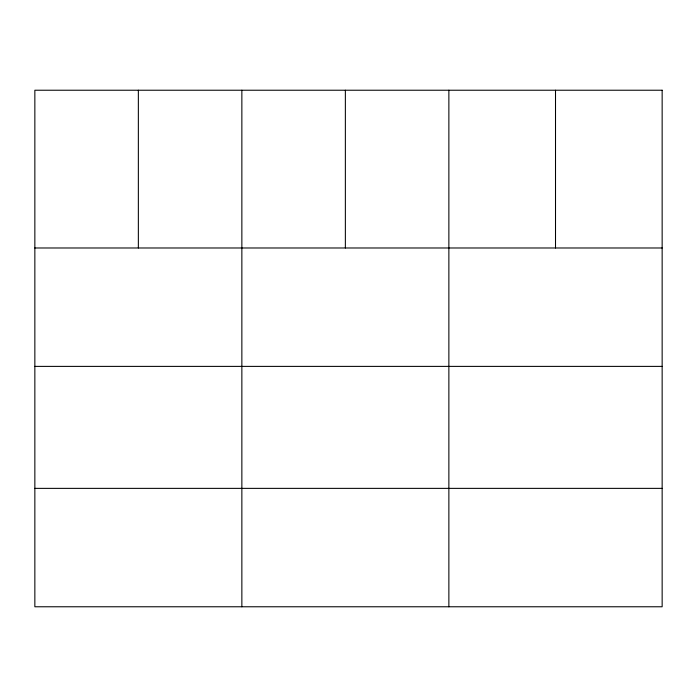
<?xml version="1.0" encoding="UTF-8"?>
<svg xmlns="http://www.w3.org/2000/svg" width="697" height="697" viewBox="0 0 697 697"><rect width="100%" height="100%" fill="white"/><g stroke="black" fill="none" stroke-linecap="round" stroke-linejoin="round"><path stroke-width="1.05" d="M34.85 247.984L662.15 247.984M34.85 366.387L662.15 366.387M34.85 488.37L662.15 488.37M555.509 90.227L555.509 247.984M448.868 90.227L448.868 606.773M345.363 90.227L345.363 247.984M241.859 90.227L241.859 606.773M138.355 90.227L138.355 247.984M662.15 90.227L34.85 90.227L34.85 606.773L662.15 606.773L662.15 90.227"/></g></svg>
